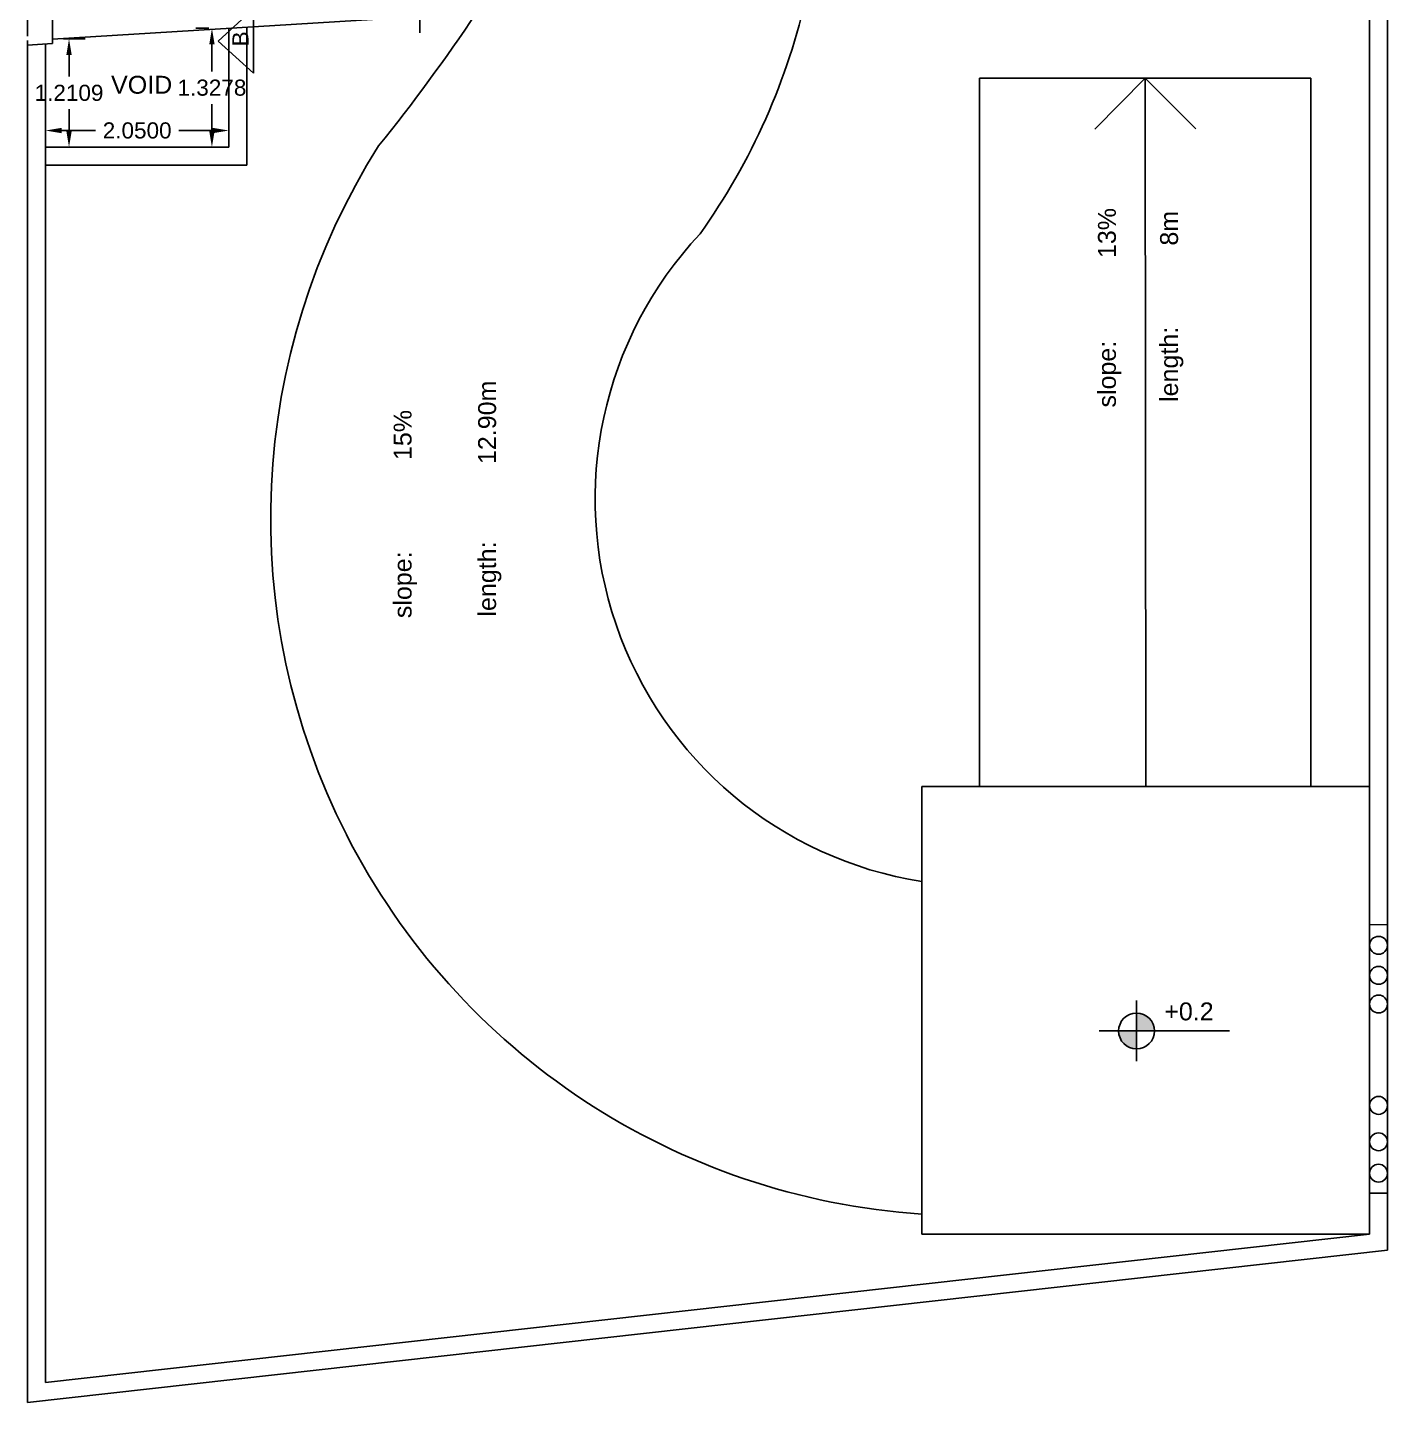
# Model space of a CAD drawing. Header units: inches. Extents: x 116 to 385, y -28932 to 7645.
# Drawn here: x 128.73 to 143.91, y 50.89 to 66.25 of the extents above; entities that cross this region are included whole.
import ezdxf

# ---------------------------------------------------------------- set-up
doc = ezdxf.new("R2010")
doc.units = ezdxf.units.IN
doc.header["$MEASUREMENT"] = 0
doc.linetypes.add('DASHED2', pattern=[0.375, 0.25, -0.125])
doc.styles.get("Standard").update_dxf_attribs({"font": 'arial.ttf'})
doc.dimstyles.get("Standard").update_dxf_attribs({"dimtxt": 0.18, "dimasz": 0.18, "dimexe": 0.18, "dimexo": 0.0625, "dimgap": 0.09, "dimtad": 0, "dimtih": 1, "dimtoh": 1, "dimdec": 4, "dimzin": 0, "dimdsep": 46, "dimtxsty": 'Standard', "dimcen": 0.09, "dimadec": 0, "dimazin": 0, "dimtfac": 1, "dimtdec": 4, "dimtofl": 0, "dimtmove": 0, "dimatfit": 3, "dimfxl": 1, "dimtolj": 1, "dimtzin": 0, "dimarcsym": 0})

# ---------------------------------------------------------------- blocks, each defined once
blk = doc.blocks.new('*D343')
at = {"color": 0, "lineweight": -2, "transparency": 16777216}
for p, q in [((130.75, 66.242), (130.606, 66.242)), ((130.786, 66.062), (130.786, 65.76)), ((130.786, 65.094), (130.786, 65.396)), ((130.75, 64.914), (130.606, 64.914))]:
    blk.add_line(p, q, dxfattribs=at)
at = {"color": 0, "transparency": 16777216}
for points in [[(130.756, 66.062), (130.816, 66.062), (130.786, 66.242)], [(130.756, 65.094), (130.816, 65.094), (130.786, 64.914)]]:
    blk.add_solid(points, dxfattribs=at)
at = {"layer": 'Defpoints', "color": 0, "transparency": 16777216}
for p in [(130.812, 66.242), (130.786, 64.914), (130.812, 64.914)]:
    blk.add_point(p, dxfattribs=at)
at = {"color": 0, "transparency": 16777216, "insert": (130.786, 65.578), "char_height": 0.18, "attachment_point": 5}
blk.add_mtext('\\A1;1.3278', dxfattribs=at)
blk = doc.blocks.new('*D344')
at = {"color": 0, "lineweight": -2, "transparency": 16777216}
for p, q in [((129.13, 66.125), (129.37, 66.125)), ((129.19, 65.945), (129.19, 65.702)), ((129.19, 65.094), (129.19, 65.338)), ((129.13, 64.914), (129.37, 64.914))]:
    blk.add_line(p, q, dxfattribs=at)
at = {"color": 0, "transparency": 16777216}
for points in [[(129.16, 65.945), (129.22, 65.945), (129.19, 66.125)], [(129.16, 65.094), (129.22, 65.094), (129.19, 64.914)]]:
    blk.add_solid(points, dxfattribs=at)
at = {"layer": 'Defpoints', "color": 0, "transparency": 16777216}
for p in [(129.067, 66.125), (129.067, 64.914), (129.19, 64.914)]:
    blk.add_point(p, dxfattribs=at)
at = {"color": 0, "transparency": 16777216, "insert": (129.19, 65.52), "char_height": 0.18, "attachment_point": 5}
blk.add_mtext('\\A1;1.2109', dxfattribs=at)
blk = doc.blocks.new('*D345')
at = {"color": 0, "lineweight": -2, "transparency": 16777216}
for p, q in [((128.926, 65.052), (128.926, 65.28)), ((130.976, 65.052), (130.976, 65.28)), ((129.106, 65.1), (129.486, 65.1)), ((130.796, 65.1), (130.416, 65.1))]:
    blk.add_line(p, q, dxfattribs=at)
at = {"color": 0, "transparency": 16777216}
for points in [[(129.106, 65.13), (129.106, 65.07), (128.926, 65.1)], [(130.796, 65.13), (130.796, 65.07), (130.976, 65.1)]]:
    blk.add_solid(points, dxfattribs=at)
at = {"layer": 'Defpoints', "color": 0, "transparency": 16777216}
for p in [(128.926, 65.1), (128.926, 64.989), (130.976, 64.989)]:
    blk.add_point(p, dxfattribs=at)
at = {"color": 0, "transparency": 16777216, "insert": (129.951, 65.1), "char_height": 0.18, "attachment_point": 5}
blk.add_mtext('\\A1;2.0500', dxfattribs=at)

msp = doc.modelspace()

# ---------------------------------------------------------------- hatches: boundary and pattern name
h = msp.add_hatch(color=256)
h.dxf.hatch_style = 1
h.paths.add_polyline_path([(141.11159, 55.2421), (141.11159, 55.0421), (141.31159, 55.0421, 0.41421356)])
h.paths.add_polyline_path([(141.11159, 54.8421), (141.11159, 55.0421), (140.91159, 55.0421, 0.41421356)])

# ---------------------------------------------------------------- linework, layer by layer
at = {"linetype": 'DASHED2'}
msp.add_line((128.72631, 93.40243), (128.72631, 66.05441), dxfattribs=at)
for p, q in [((143.7145, 92.01137), (143.7145, 52.77138)), ((143.9145, 92.11251), (143.9145, 52.59251)), ((129.0045, 67.04301), (129.0045, 66.07146)), ((133.1065, 66.73101), (133.1065, 66.19145)), ((133.3065, 66.38501), (129.0045, 66.12146)), ((131.24938, 66.45936), (130.85428, 66.09936)), ((131.24938, 66.09936), (131.24938, 66.45936)), ((130.97631, 64.91441), (130.97631, 66.24226)), ((131.17631, 64.71441), (131.17631, 66.24226)), ((128.72631, 66.10441), (128.72631, 50.89243)), ((129.0045, 66.07146), (128.72631, 66.05441)), ((128.92631, 66.06667), (128.92631, 51.11607)), ((131.24938, 65.73936), (130.85428, 66.09936)), ((131.24938, 66.09936), (131.24938, 65.73936)), ((139.35986, 57.77208), (139.35986, 65.68308)), ((139.35986, 65.68308), (143.05986, 65.68308)), ((141.20986, 65.68308), (140.64484, 65.11673)), ((141.2145, 57.77208), (141.20986, 65.68308)), ((141.20986, 65.68308), (141.77554, 65.11739)), ((143.05986, 65.68308), (143.05986, 57.77208)), ((128.92631, 64.91441), (130.97631, 64.91441)), ((128.92631, 64.71441), (131.17631, 64.71441)), ((139.35986, 57.77208), (139.35986, 64.69703)), ((143.05986, 64.69703), (143.05986, 57.77208)), ((138.7145, 57.77208), (143.7145, 57.77208)), ((138.71453, 56.71027), (138.71453, 57.77208)), ((138.71453, 56.71027), (138.71453, 53.06281)), ((143.9145, 56.22969), (143.71495, 56.22972)), ((141.11159, 55.0421), (141.11159, 55.38141)), ((141.11159, 55.38141), (141.11159, 54.70548)), ((140.69428, 55.0421), (142.14911, 55.0421)), ((143.7145, 53.22969), (143.9145, 53.22969)), ((138.7145, 52.77208), (138.71453, 53.06281)), ((143.7145, 52.77138), (128.92631, 51.11607)), ((143.7145, 52.77138), (138.7145, 52.77208)), ((143.9145, 52.59251), (128.72631, 50.89243))]:
    msp.add_line(p, q)
for centre, radius in [((143.81472, 55.99908), 0.09978), ((143.81472, 55.6633), 0.09978), ((143.81472, 55.34313), 0.09978), ((141.11159, 55.0421), 0.2), ((143.81472, 54.21083), 0.09978), ((143.81472, 53.80475), 0.09978), ((143.81472, 53.45335), 0.09978)]:
    msp.add_circle(centre, radius)
for centre, radius, start, end in [((130.2789, 68.19976), 7.32073, 324.471616, 347.679707), ((116.25003, 78.1198), 21.04551, 321.183101, 326.197251), ((139.22627, 60.76539), 7.78479, 147.677712, 266.230866), ((139.39344, 60.98473), 4.32804, 136.833303, 260.975201)]:
    msp.add_arc(centre, radius, start, end)

# ---------------------------------------------------------------- texts
at = {"insert": (131.01457, 66.04024), "char_height": 0.18, "attachment_point": 1, "rotation": 90}
msp.add_mtext_dynamic_manual_height_columns('B', width=1.1155648, gutter_width=1, heights=[0], dxfattribs=at)
at = {"char_height": 0.2, "attachment_point": 1}
for s, width, heights, insert in [('VOID', 0.7418839, [0.20696], (129.65947, 65.7113)), ('+0.2', 0.7815672, [0.17874], (141.42169, 55.36093))]:
    msp.add_mtext_dynamic_manual_height_columns(s, width=width, gutter_width=1, heights=heights, dxfattribs=dict(at, insert=insert))
note = msp.add_mtext_dynamic_manual_height_columns('\\pi-0.6,l0.8,t0.8;slope:', width=1.0696142, gutter_width=0, heights=[0.46082, 0], dxfattribs=dict(insert=(140.68089, 61.80615), char_height=0.2, attachment_point=1, rotation=90))
for column, words in zip(note.columns.linked_columns, ['\\pl0.8,t0,0.8;^I13%']):
    column.text = words
note = msp.add_mtext_dynamic_manual_height_columns('\\pi-0.6,l0.8,t0.8;length:', width=1.0897244, gutter_width=0.05625, heights=[0.39835, 0], dxfattribs=dict(insert=(141.37487, 61.86857), char_height=0.2, attachment_point=1, rotation=90))
for column, words in zip(note.columns.linked_columns, ['\\pl0.8,t0,0.8;^I8m']):
    column.text = words
note = msp.add_mtext_dynamic_manual_height_columns('\\pi-0.6,l0.8,t0.8,2.6;length:', width=1.1035502, gutter_width=0, heights=[0.34861, 0], dxfattribs=dict(insert=(133.75901, 59.47119), char_height=0.2, attachment_point=1, rotation=90))
for column, words in zip(note.columns.linked_columns, ['\\pl0.8,t0,0.8,2.6;^I12.90m']):
    column.text = words
note = msp.add_mtext_dynamic_manual_height_columns('\\pi-0.6,l0.8,t0.8;slope:', width=1.1660029, gutter_width=0, heights=[0.38353, 0], dxfattribs=dict(insert=(132.81527, 59.45339), char_height=0.2, attachment_point=1, rotation=90))
for column, words in zip(note.columns.linked_columns, ['\\pl0.8,t0,0.8;^I15%']):
    column.text = words

# ---------------------------------------------------------------- dimensions: what is measured, and where the dimension line sits
for base, p1, p2, picture, middle in [((130.786405, 64.914415), (130.812191, 66.242255), (130.812191, 64.914415), '*D343', (130.786405, 65.578335)), ((129.19044, 64.91441), (129.06701, 66.12529), (129.06701, 64.91441), '*D344', (129.19044, 65.51985))]:
    dim = msp.add_linear_dim(base=base, p1=p1, p2=p2, angle=90, dimstyle='Standard')
    dim.commit()
    dim.dimension.update_dxf_attribs({"geometry": picture, "text_midpoint": middle})
dim = msp.add_linear_dim(base=(128.92631, 65.09952), p1=(130.97631, 64.98928), p2=(128.92631, 64.98928), dimstyle='Standard')
dim.commit()
dim.dimension.update_dxf_attribs({"geometry": '*D345', "text_midpoint": (129.95131, 65.09952)})

doc.saveas('drawing.dxf')
